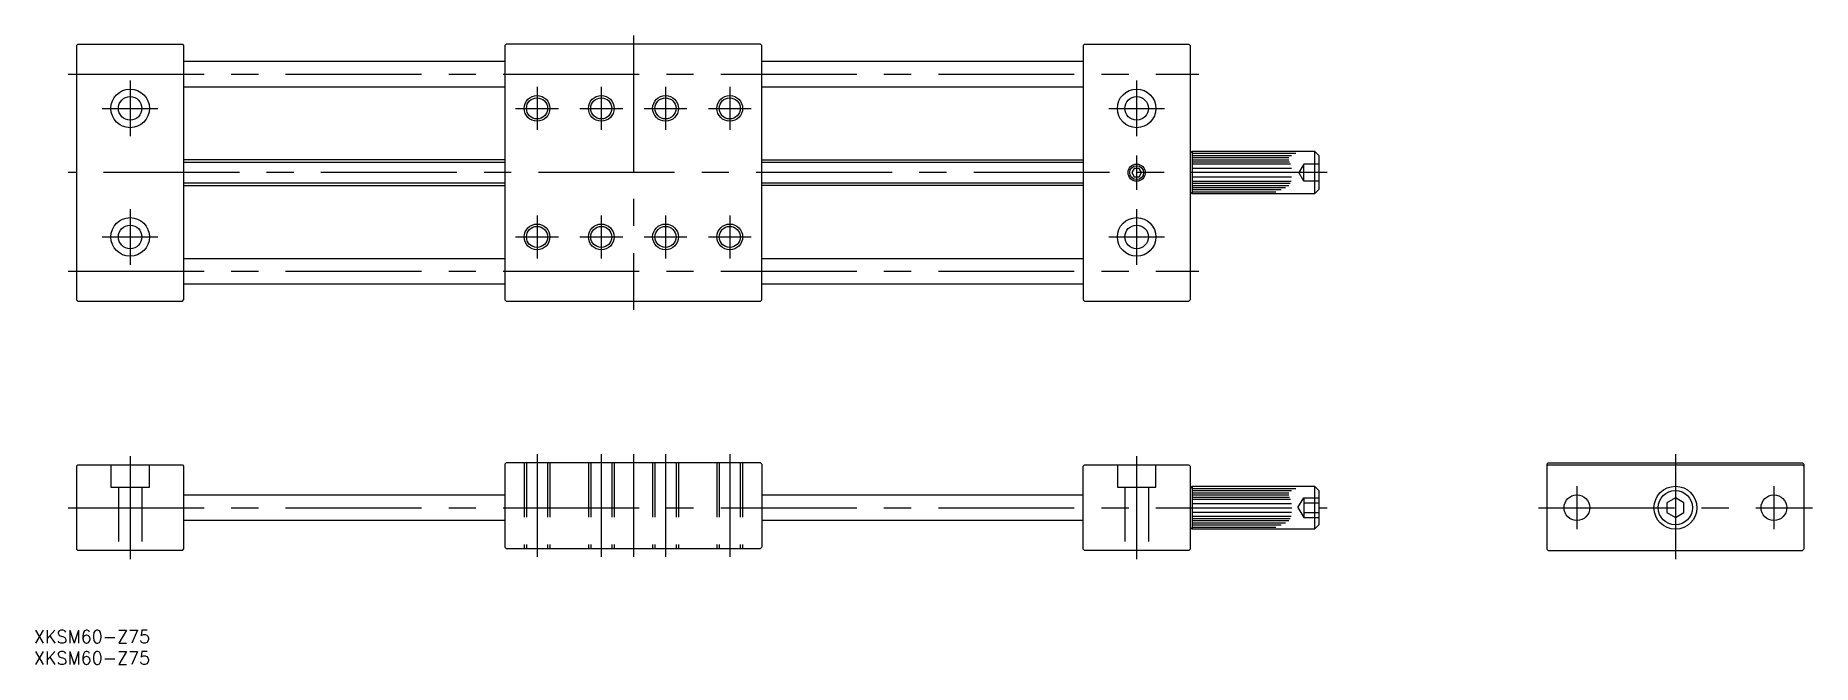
# Model space of a CAD drawing. Extents: x -383 to 32, y -37 to 110.
import ezdxf

# ---------------------------------------------------------------- set-up
doc = ezdxf.new("R2010")
doc.units = 0
doc.linetypes.add('CENTER', pattern=[50.8, 31.75, -6.35, 6.35, -6.35])
doc.linetypes.add('DASHED', pattern=[19.05, 12.7, -6.35])
doc.layers.get('0').update_dxf_attribs({"linetype": 'CONTINUOUS'})
doc.layers.add('CENTER', color=1, linetype='CONTINUOUS')
doc.styles.get("Standard").update_dxf_attribs({"font": 'txt.shx', "height": 3, "bigfont": 'bigfont.shx'})

msp = doc.modelspace()

# ---------------------------------------------------------------- linework, layer by layer
at = {"color": 7, "linetype": 'CONTINUOUS'}
for p, q in [((-372.99, 108.21), (-373.29, 107.91)), ((-373.29, 107.91), (-373.29, 48.51)), ((-372.99, 108.21), (-348.59, 108.21)), ((-348.59, 108.21), (-348.29, 107.91)), ((-348.29, 107.91), (-348.29, 48.51)), ((-273.29, 107.91), (-272.99, 108.21)), ((-273.29, 107.91), (-273.29, 48.51)), ((-213.59, 108.21), (-272.99, 108.21)), ((-213.59, 108.21), (-213.29, 107.91)), ((-213.29, 48.51), (-213.29, 107.91)), ((-137.99, 108.21), (-138.29, 107.91)), ((-138.29, 107.91), (-138.29, 48.51)), ((-137.99, 108.21), (-113.59, 108.21)), ((-113.59, 108.21), (-113.29, 107.91)), ((-113.29, 107.91), (-113.29, 48.51)), ((-348.29, 104.21), (-273.29, 104.21)), ((-213.29, 104.21), (-138.29, 104.21)), ((-348.29, 98.21), (-273.29, 98.21)), ((-213.29, 98.21), (-138.29, 98.21)), ((-112.79, 83.24), (-113.29, 82.74)), ((-112.79, 83.24), (-84.29, 83.24)), ((-112.79, 83.24), (-112.79, 73.24)), ((-84.29, 83.24), (-84.29, 73.24)), ((-83.29, 82.24), (-84.29, 83.24)), ((-273.29, 81.21), (-348.29, 81.21)), ((-213.29, 81.21), (-138.29, 81.21)), ((-126.37, 79.21), (-126.94, 78.21)), ((-125.21, 79.21), (-126.37, 79.21)), ((-124.63, 78.21), (-125.21, 79.21)), ((-112.79, 82.74), (-88.61, 82.74)), ((-112.79, 82.24), (-89.65, 82.24)), ((-112.79, 81.74), (-90.22, 81.74)), ((-112.79, 81.24), (-90.28, 81.24)), ((-112.79, 80.74), (-90.12, 80.74)), ((-112.79, 80.24), (-89.9, 80.24)), ((-112.79, 79.24), (-89.63, 79.24)), ((-83.29, 82.24), (-83.29, 74.24)), ((-348.29, 75.21), (-273.29, 75.21)), ((-138.29, 75.21), (-213.29, 75.21)), ((-126.94, 78.21), (-126.37, 77.21)), ((-126.37, 77.21), (-125.21, 77.21)), ((-125.21, 77.21), (-124.63, 78.21)), ((-112.79, 77.24), (-89.62, 77.24)), ((-112.79, 76.24), (-89.75, 76.24)), ((-112.79, 75.74), (-89.92, 75.74)), ((-112.79, 75.24), (-90.27, 75.24)), ((-112.79, 74.74), (-91.02, 74.74)), ((-112.79, 73.24), (-113.29, 73.74)), ((-112.79, 74.24), (-92.02, 74.24)), ((-112.79, 73.74), (-93.27, 73.74)), ((-84.29, 73.24), (-112.79, 73.24)), ((-84.29, 73.24), (-83.29, 74.24)), ((-348.29, 58.21), (-273.29, 58.21)), ((-213.29, 58.21), (-138.29, 58.21)), ((-273.29, 52.21), (-348.29, 52.21)), ((-138.29, 52.21), (-213.29, 52.21)), ((-372.99, 48.21), (-373.29, 48.51)), ((-372.99, 48.21), (-348.59, 48.21)), ((-348.59, 48.21), (-348.29, 48.51)), ((-272.99, 48.21), (-273.29, 48.51)), ((-272.99, 48.21), (-213.59, 48.21)), ((-213.59, 48.21), (-213.29, 48.51)), ((-137.99, 48.21), (-138.29, 48.51)), ((-137.99, 48.21), (-113.59, 48.21)), ((-113.59, 48.21), (-113.29, 48.51)), ((-373.29, 9.7), (-372.99, 10)), ((-373.29, 9.7), (-373.29, -9.7)), ((-372.99, 10), (-348.59, 10)), ((-348.59, 10), (-348.29, 9.7)), ((-348.29, 9.7), (-348.29, -9.7)), ((-273.29, 10.2), (-272.99, 10.5)), ((-273.29, 10.2), (-273.29, -9.2)), ((-213.59, 10.5), (-272.99, 10.5)), ((-262.99, 10.5), (-269.93, 10.5)), ((-213.59, 10.5), (-213.29, 10.2)), ((-213.29, 10.2), (-213.29, -9.2)), ((-138.29, 9.7), (-137.99, 10)), ((-138.29, -9.7), (-138.29, 9.7)), ((-137.99, 10), (-113.59, 10)), ((-113.29, 9.7), (-113.59, 10)), ((-113.29, 9.7), (-113.29, -9.7)), ((-113.29, 9.7), (-113.29, -9.7)), ((-29.7, 10.5), (-30, 10.2)), ((-30, 10.2), (-30, -9.7)), ((-29.7, 10), (-30, 9.7)), ((-29.7, 10.5), (29.7, 10.5)), ((-29.7, 10), (29.7, 10)), ((29.7, 10.5), (30, 10.2)), ((29.7, 10), (30, 9.7)), ((30, 10.2), (30, -9.7)), ((-112.79, 5), (-113.29, 4.5)), ((-112.79, 5), (-84.29, 5)), ((-112.79, 5), (-112.79, -5)), ((-112.79, 4.5), (-88.61, 4.5)), ((-84.29, 5), (-84.29, -5)), ((-83.29, 4), (-84.29, 5)), ((-348.29, 3), (-273.29, 3)), ((-213.29, 3), (-138.29, 3)), ((-112.79, 4), (-89.65, 4)), ((-112.79, 3.5), (-90.22, 3.5)), ((-112.79, 3), (-90.28, 3)), ((-112.79, 2.5), (-90.12, 2.5)), ((-112.79, 2), (-89.9, 2)), ((-112.79, 1), (-89.63, 1)), ((-83.29, 4), (-83.29, -4)), ((0, 2.34), (-2, 1.18)), ((-2, 1.18), (-2, -1.12)), ((2, 1.18), (0, 2.34)), ((2, -1.12), (2, 1.18)), ((-273.29, -3), (-348.29, -3)), ((-138.29, -3), (-213.29, -3)), ((-112.79, -1), (-89.62, -1)), ((-112.79, -2), (-89.75, -2)), ((-112.79, -2.5), (-89.92, -2.5)), ((-112.79, -3), (-90.27, -3)), ((-112.79, -3.5), (-91.02, -3.5)), ((-112.79, -4), (-92.02, -4)), ((-84.29, -5), (-83.29, -4)), ((-2, -1.12), (0, -2.28)), ((0, -2.28), (2, -1.12)), ((-112.79, -5), (-113.29, -4.5)), ((-112.79, -4.5), (-93.27, -4.5)), ((-84.29, -5), (-112.79, -5)), ((-372.99, -10), (-373.29, -9.7)), ((-348.59, -10), (-372.99, -10)), ((-348.59, -10), (-348.29, -9.7)), ((-272.99, -9.5), (-273.29, -9.2)), ((-272.99, -9.5), (-213.59, -9.5)), ((-213.59, -9.5), (-213.29, -9.2)), ((-137.99, -10), (-138.29, -9.7)), ((-113.59, -10), (-137.99, -10)), ((-113.59, -10), (-113.29, -9.7)), ((-29.7, -10), (-30, -9.7)), ((-29.7, -10), (29.7, -10)), ((29.7, -10), (30, -9.7))]:
    msp.add_line(p, q, dxfattribs=at)
at = {"color": 3, "linetype": 'CONTINUOUS'}
for p, q in [((-348.29, 80.67), (-273.29, 80.67)), ((-213.29, 80.67), (-138.29, 80.67)), ((-273.29, 75.75), (-348.29, 75.75)), ((-138.29, 75.75), (-213.29, 75.75))]:
    msp.add_line(p, q, dxfattribs=at)
at = {"color": 3, "linetype": 'DASHED'}
for p, q in [((-86.79, 80.21), (-87.94, 78.21)), ((-86.79, 76.21), (-86.79, 80.21)), ((-83.29, 80.21), (-86.79, 80.21)), ((-86.79, 76.21), (-87.95, 78.21)), ((-83.29, 78.21), (-86.79, 78.21)), ((-83.29, 76.21), (-86.79, 76.21)), ((-365.29, 10), (-365.29, 4.8)), ((-356.29, 4.8), (-356.29, 10)), ((-268.79, 10.5), (-268.79, -9.5)), ((-268.25, 10.5), (-268.25, -9.5)), ((-263.33, 10.5), (-263.33, -9.5)), ((-262.79, 10.5), (-262.79, -9.5)), ((-253.79, 10.5), (-253.79, -9.5)), ((-253.25, 10.5), (-253.25, -9.5)), ((-248.33, 10.5), (-248.33, -9.5)), ((-247.79, 10.5), (-247.79, -9.5)), ((-238.79, 10.5), (-238.79, -9.5)), ((-238.25, 10.5), (-238.25, -9.5)), ((-233.33, 10.5), (-233.33, -9.5)), ((-232.79, 10.5), (-232.79, -9.5)), ((-223.79, 10.5), (-223.79, -9.5)), ((-223.25, 10.5), (-223.25, -9.5)), ((-218.33, 10.5), (-218.33, -9.5)), ((-217.79, 10.5), (-217.79, -9.5)), ((-130.29, 10), (-130.29, 4.8)), ((-121.29, 4.8), (-121.29, 10)), ((-365.29, 4.8), (-356.29, 4.8)), ((-363.54, 4.8), (-363.54, -10)), ((-358.04, 4.8), (-358.04, -10)), ((-130.29, 4.8), (-121.29, 4.8)), ((-128.54, 4.8), (-128.54, -10)), ((-123.04, 4.8), (-123.04, -10)), ((-88.12, 0.03), (-86.79, 2.34)), ((-88.12, 0.03), (-86.79, -2.28)), ((-86.79, 2.34), (-86.79, -2.28)), ((-86.79, 2.34), (-83.29, 2.34)), ((-86.79, 1.18), (-83.29, 1.18)), ((-86.79, -1.12), (-83.29, -1.12)), ((-86.79, -2.28), (-83.29, -2.28))]:
    msp.add_line(p, q, dxfattribs=at)
at = {"color": 7, "linetype": 'CONTINUOUS'}
for centre, radius in [((-360.79, 93.21), 4.5), ((-360.79, 93.21), 2.75), ((-265.79, 93.21), 2.46), ((-250.79, 93.21), 2.46), ((-235.79, 93.21), 2.46), ((-220.79, 93.21), 2.46), ((-125.79, 93.21), 4.5), ((-125.79, 93.21), 2.75), ((-125.79, 78.21), 1.62), ((-360.79, 63.21), 4.5), ((-125.79, 63.21), 4.5), ((-360.79, 63.21), 2.75), ((-265.79, 63.21), 2.46), ((-250.79, 63.21), 2.46), ((-235.79, 63.21), 2.46), ((-220.79, 63.21), 2.46), ((-125.79, 63.21), 2.75), ((0, 0), 5), ((-23, 0), 3), ((0, 0), 4), ((23, 0), 3)]:
    msp.add_circle(centre, radius, dxfattribs=at)
at = {"color": 3, "linetype": 'CONTINUOUS'}
for centre, radius in [((-265.79, 93.21), 3), ((-250.79, 93.21), 3), ((-235.79, 93.21), 3), ((-220.79, 93.21), 3), ((-125.79, 78.21), 2), ((-265.79, 63.21), 3), ((-250.79, 63.21), 3), ((-235.79, 63.21), 3), ((-220.79, 63.21), 3)]:
    msp.add_circle(centre, radius, dxfattribs=at)
at = {"layer": 'CENTER', "color": 1, "linetype": 'CENTER'}
for p, q in [((-243.29, 110.21), (-243.29, 46.21)), ((-375.29, 101.21), (-111.29, 101.21)), ((-360.79, 99.71), (-360.79, 86.71)), ((-125.79, 99.71), (-125.79, 86.71)), ((-265.79, 98.21), (-265.79, 88.21)), ((-250.79, 98.21), (-250.79, 88.21)), ((-235.79, 98.21), (-235.79, 88.21)), ((-220.79, 98.21), (-220.79, 88.21)), ((-367.29, 93.21), (-354.29, 93.21)), ((-270.79, 93.21), (-260.79, 93.21)), ((-255.79, 93.21), (-245.79, 93.21)), ((-240.79, 93.21), (-230.79, 93.21)), ((-225.79, 93.21), (-215.79, 93.21)), ((-132.29, 93.21), (-119.29, 93.21)), ((-125.79, 82.21), (-125.79, 74.21)), ((-81.29, 78.21), (-375.29, 78.21)), ((-360.79, 69.71), (-360.79, 56.71)), ((-265.79, 68.21), (-265.79, 58.21)), ((-250.79, 68.21), (-250.79, 58.21)), ((-235.79, 68.21), (-235.79, 58.21)), ((-220.79, 68.21), (-220.79, 58.21)), ((-125.79, 69.71), (-125.79, 56.71)), ((-367.29, 63.21), (-354.29, 63.21)), ((-270.79, 63.21), (-260.79, 63.21)), ((-255.79, 63.21), (-245.79, 63.21)), ((-240.79, 63.21), (-230.79, 63.21)), ((-225.79, 63.21), (-215.79, 63.21)), ((-132.29, 63.21), (-119.29, 63.21)), ((-375.29, 55.21), (-111.29, 55.21)), ((-265.79, 12.5), (-265.79, -11.5)), ((-250.79, 12.5), (-250.79, -11.5)), ((-243.29, 12.5), (-243.29, -11.5)), ((-235.79, 12.5), (-235.79, -11.5)), ((-220.79, 12.5), (-220.79, -11.5)), ((0, 12.5), (0, -12)), ((-360.79, 12), (-360.79, -12)), ((-125.79, 12), (-125.79, -12)), ((-23, 5), (-23, -5)), ((23, 5), (23, -5)), ((-375.29, 0), (-81.29, 0)), ((-32, 0), (32, 0))]:
    msp.add_line(p, q, dxfattribs=at)

# ---------------------------------------------------------------- texts
at = {"color": 7, "linetype": 'CONTINUOUS'}
for p in [(-383.26, -31.58), (-383.26, -36.58)]:
    msp.add_text('XKSM60-Z75', height=3, dxfattribs=at).set_placement(p)

doc.saveas('drawing.dxf')
